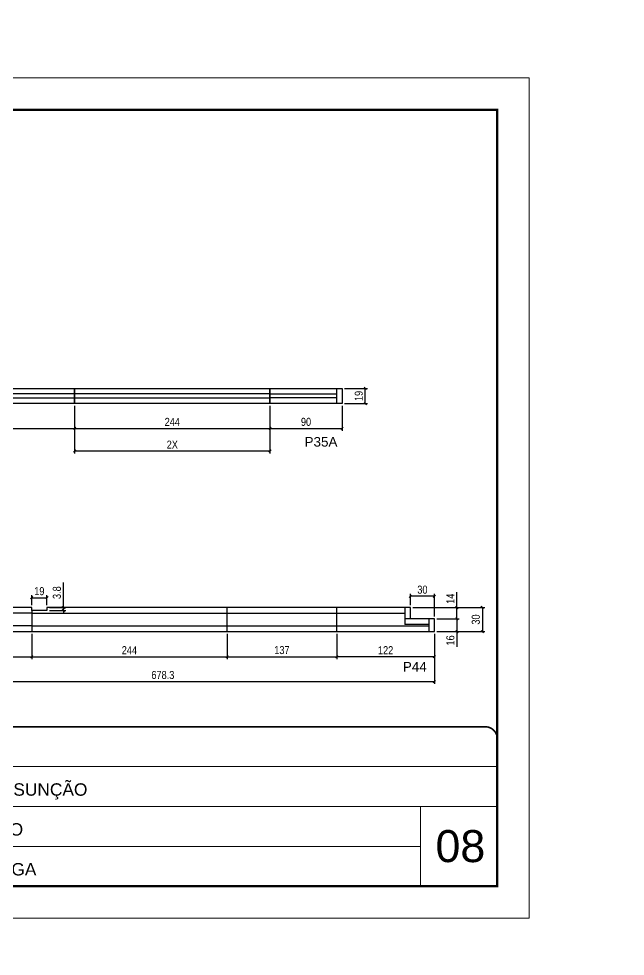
# Model space of a CAD drawing. Extents: x 2216 to 194001, y 226 to 38185.
# Drawn here: x 7832 to 8590, y 2476 to 3647 of the extents above; entities that cross this region are included whole.
import ezdxf

# ---------------------------------------------------------------- set-up
doc = ezdxf.new("R2010")
doc.units = 0
doc.linetypes.add('CONTINUO', pattern=[0])
doc.linetypes.add('DASHED', pattern=[0.75, 0.5, -0.25])
doc.layers.add('00 - FELIPE', color=2, linetype='Continuous', plot=False)
for name, color, linetype in [('5', 5, 'Continuous'), ('COTA', 241, 'Continuous'), ('Painéis', 200, 'Continuous'), ('SARR_2.2x7', 40, 'Continuous')]:
    doc.layers.add(name, color=color, linetype=linetype)
for name, color, linetype, lineweight in [('CARIMBO', 255, 'Continuous', 9), ('Folhas', 255, 'Continuous', 9), ('Romaneio', 3, 'Continuous', 13), ('SARRAFO DE PRESSAO', 251, 'DASHED', 9)]:
    doc.layers.add(name, color=color, linetype=linetype, lineweight=lineweight)
doc.styles.add('ARIAL', font='arial.ttf')
doc.styles.add('COTA TECNICA', font='techl___.ttf', dxfattribs={"height": 10})
doc.styles.add('COTA TECNICA-50', font='techl___.ttf', dxfattribs={"height": 10})
doc.styles.get("Standard").update_dxf_attribs({"font": 'arial.ttf'})
doc.styles.add('Tecnologia', font='')
doc.styles.get('Tecnologia').set_extended_font_data('Forgotten Futurist')
doc.dimstyles.new('COTA PAINEL-50', dxfattribs={"dimtxt": 10, "dimasz": 3, "dimexe": 3, "dimexo": 3, "dimgap": 3, "dimtad": 1, "dimdec": 1, "dimzin": 12, "dimdsep": 46, "dimtxsty": 'COTA TECNICA-50', "dimblk1": 'OBLIQUE', "dimblk2": 'OBLIQUE', "dimsah": 1, "dimcen": 0.9, "dimclrd": 4, "dimclre": 4, "dimclrt": 240, "dimadec": 1, "dimazin": 3, "dimtfac": 1, "dimtdec": 1, "dimtmove": 0, "dimatfit": 3, "dimfxl": 1, "dimtolj": 1, "dimtzin": 12, "dimarcsym": 0})
doc.dimstyles.new('PAINEL', dxfattribs={"dimtxt": 10, "dimasz": 3, "dimexe": 3, "dimexo": 3, "dimgap": 3, "dimtad": 1, "dimdec": 1, "dimzin": 12, "dimdsep": 46, "dimtxsty": 'COTA TECNICA', "dimblk1": 'OBLIQUE', "dimblk2": 'OBLIQUE', "dimsah": 1, "dimcen": 0.9, "dimclrd": 4, "dimclre": 4, "dimclrt": 240, "dimadec": 1, "dimazin": 3, "dimtfac": 1, "dimtdec": 1, "dimtmove": 0, "dimatfit": 3, "dimfxl": 1, "dimtolj": 1, "dimtzin": 12, "dimarcsym": 0})

# ---------------------------------------------------------------- blocks, each defined once
blk = doc.blocks.new('9999999999')
at = {"color": 30, "linetype": 'CONTINUO'}
for p, q in [((98564.6, 34230.2), (98564.6, 34429.4)), ((98564.6, 34379.6), (99584, 34379.6)), ((98564.6, 34329.8), (99488, 34329.8)), ((99584, 34329.8), (99488, 34329.8)), ((99488, 34329.8), (99488, 34230.2)), ((98564.6, 34280), (99488, 34280))]:
    blk.add_line(p, q, dxfattribs=at)
at = {"color": 30, "linetype": 'CONTINUO', "const_width": 2}
blk.add_lwpolyline([(99584, 34230.2), (99584, 34414.4, 0.414214), (99569, 34429.4), (98229, 34429.4, 0.414214), (98214, 34414.4), (98214, 34245.2, 0.414214), (98229, 34230.2), (99584, 34230.2)], format="xyb", dxfattribs=at)
at = {"layer": 'Folhas'}
blk.add_lwpolyline([(98139, 34190.2), (99624, 34190.2), (99624, 35240.2), (98139, 35240.2)], close=True, dxfattribs=at)
at = {"layer": 'Folhas', "color": 30, "const_width": 3}
blk.add_lwpolyline([(98214, 34230.2), (99584, 34230.2), (99584, 35200.2), (98214, 35200.2)], close=True, dxfattribs=at)
at = {"color": 7, "linetype": 'Continuous', "ltscale": 5, "style": 'ARIAL'}
for s, height, p in [('ROCONTEC', 15.48, (98837.7, 34393.1)), ('HOSPITAL ASSUNÇÃO', 15.483, (98837.7, 34343.3)), ('3° PAVIMENTO', 15.483, (98837.7, 34293.5)), ('NOVA SISTEMAS CONSTRUTIVOS', 11.059, (98263.2, 34267.2)), ('FUNDO DE VIGA', 15.483, (98837.7, 34243.7))]:
    blk.add_text(s, height=height, dxfattribs=at).set_placement(p)
at = {"layer": 'Folhas', "color": 7, "style": 'Tecnologia', "width": 1.5}
for s, p in [('CLIENTE:', (98573.7, 34397.2)), ('OBRA:', (98573.7, 34347.3)), ('PAVIMENTO:', (98573.7, 34297.5)), ('PROJETO:', (98573.7, 34247.7))]:
    blk.add_text(s, height=14, dxfattribs=at).set_placement(p)
blk = doc.blocks.new('_Oblique')
at = {"color": 0, "linetype": 'ByBlock', "lineweight": -2}
blk.add_line((-0.5, -0.5), (0.5, 0.5), dxfattribs=at)
blk = doc.blocks.new('*D105')
at = {"layer": 'COTA', "color": 4, "linetype": 'ByBlock', "lineweight": -2, "transparency": 16777216}
for p, q in [((8229.2, 2878.4), (8229.2, 2847)), ((8351.2, 2878.4), (8351.2, 2847)), ((8351.2, 2850), (8229.2, 2850))]:
    blk.add_line(p, q, dxfattribs=at)
at = {"layer": 'Defpoints', "color": 0, "linetype": 'ByBlock', "transparency": 16777216}
for p in [(8229.2, 2881.4), (8351.2, 2881.4), (8229.2, 2850)]:
    blk.add_point(p, dxfattribs=at)
at = {"layer": 'COTA', "color": 4, "linetype": 'ByBlock', "lineweight": -2, "transparency": 16777216, "xscale": 3, "yscale": 3, "zscale": 3, "rotation": 180}
blk.add_blockref('_Oblique', (8229.2, 2850), dxfattribs=at)
at = {"layer": 'COTA', "color": 4, "linetype": 'ByBlock', "lineweight": -2, "transparency": 16777216, "xscale": 3, "yscale": 3, "zscale": 3}
blk.add_blockref('_Oblique', (8351.2, 2850), dxfattribs=at)
at = {"layer": 'COTA', "color": 240, "linetype": 'ByBlock', "transparency": 16777216, "insert": (8290.2, 2858.1), "char_height": 10, "attachment_point": 5, "style": 'COTA TECNICA-50'}
blk.add_mtext('\\A1;122', dxfattribs=at)
blk = doc.blocks.new('*D106')
at = {"layer": 'COTA', "color": 4, "linetype": 'ByBlock', "lineweight": -2, "transparency": 16777216}
for p, q in [((8324.2, 2911.4), (8414.1, 2911.4)), ((8411.1, 2911.4), (8411.1, 2881.4)), ((8354.2, 2881.4), (8414.1, 2881.4))]:
    blk.add_line(p, q, dxfattribs=at)
at = {"layer": 'Defpoints', "color": 0, "linetype": 'ByBlock', "transparency": 16777216}
for p in [(8321.2, 2911.4), (8351.2, 2881.4), (8411.1, 2881.4)]:
    blk.add_point(p, dxfattribs=at)
at = {"layer": 'COTA', "color": 4, "linetype": 'ByBlock', "lineweight": -2, "transparency": 16777216, "xscale": 3, "yscale": 3, "zscale": 3}
for p, rotation in [((8411.1, 2911.4), 90), ((8411.1, 2881.4), 270)]:
    blk.add_blockref('_Oblique', p, dxfattribs=dict(at, rotation=rotation))
at = {"layer": 'COTA', "color": 240, "linetype": 'ByBlock', "transparency": 16777216, "insert": (8402.9, 2896.4), "char_height": 10, "attachment_point": 5, "rotation": 90, "style": 'COTA TECNICA-50'}
blk.add_mtext('\\A1;30', dxfattribs=at)
blk = doc.blocks.new('*D198')
at = {"layer": 'COTA', "color": 4, "linetype": 'ByBlock', "lineweight": -2, "transparency": 16777216}
for p, q in [((8145.8, 3163.2), (8145.8, 3132.2)), ((8235.8, 3163.2), (8235.8, 3132.2)), ((8145.8, 3135.2), (8235.8, 3135.2))]:
    blk.add_line(p, q, dxfattribs=at)
at = {"layer": 'Defpoints', "color": 0, "linetype": 'ByBlock', "transparency": 16777216}
for p in [(8145.8, 3166.2), (8235.8, 3166.2), (8235.8, 3135.2)]:
    blk.add_point(p, dxfattribs=at)
at = {"layer": 'COTA', "color": 4, "linetype": 'ByBlock', "lineweight": -2, "transparency": 16777216, "xscale": 3, "yscale": 3, "zscale": 3, "rotation": 180}
blk.add_blockref('_Oblique', (8145.8, 3135.2), dxfattribs=at)
at = {"layer": 'COTA', "color": 4, "linetype": 'ByBlock', "lineweight": -2, "transparency": 16777216, "xscale": 3, "yscale": 3, "zscale": 3}
blk.add_blockref('_Oblique', (8235.8, 3135.2), dxfattribs=at)
at = {"layer": 'COTA', "color": 240, "linetype": 'ByBlock', "transparency": 16777216, "insert": (8190.8, 3143.3), "char_height": 10, "attachment_point": 5, "style": 'COTA TECNICA-50'}
blk.add_mtext('\\A1;90', dxfattribs=at)
blk = doc.blocks.new('*D199')
at = {"layer": 'Defpoints', "color": 0, "linetype": 'ByBlock', "transparency": 16777216}
for p in [(7657.8, 3166.2), (7901.8, 3166.2), (7901.8, 3135.2)]:
    blk.add_point(p, dxfattribs=at)
at = {"layer": 'Romaneio', "color": 4, "linetype": 'ByBlock', "lineweight": -2, "transparency": 16777216}
for p, q in [((7657.8, 3163.2), (7657.8, 3132.2)), ((7901.8, 3163.2), (7901.8, 3132.2)), ((7657.8, 3135.2), (7901.8, 3135.2))]:
    blk.add_line(p, q, dxfattribs=at)
at = {"layer": 'Romaneio', "color": 4, "linetype": 'ByBlock', "lineweight": -2, "transparency": 16777216, "xscale": 3, "yscale": 3, "zscale": 3, "rotation": 180}
blk.add_blockref('_Oblique', (7657.8, 3135.2), dxfattribs=at)
at = {"layer": 'Romaneio', "color": 4, "linetype": 'ByBlock', "lineweight": -2, "transparency": 16777216, "xscale": 3, "yscale": 3, "zscale": 3}
blk.add_blockref('_Oblique', (7901.8, 3135.2), dxfattribs=at)
at = {"layer": 'Romaneio', "color": 240, "linetype": 'ByBlock', "transparency": 16777216, "insert": (7779.8, 3143.3), "char_height": 10, "attachment_point": 5, "style": 'COTA TECNICA-50'}
blk.add_mtext('\\A1;244', dxfattribs=at)
blk = doc.blocks.new('*D64')
at = {"layer": 'Defpoints', "color": 0, "linetype": 'ByBlock', "transparency": 16777216}
for p in [(7901.8, 3166.2), (8145.8, 3166.2), (8145.8, 3135.2)]:
    blk.add_point(p, dxfattribs=at)
at = {"layer": 'Romaneio', "color": 4, "linetype": 'ByBlock', "lineweight": -2, "transparency": 16777216}
for p, q in [((7901.8, 3163.2), (7901.8, 3132.2)), ((8145.8, 3163.2), (8145.8, 3132.2)), ((7901.8, 3135.2), (8145.8, 3135.2))]:
    blk.add_line(p, q, dxfattribs=at)
at = {"layer": 'Romaneio', "color": 4, "linetype": 'ByBlock', "lineweight": -2, "transparency": 16777216, "xscale": 3, "yscale": 3, "zscale": 3, "rotation": 180}
blk.add_blockref('_Oblique', (7901.8, 3135.2), dxfattribs=at)
at = {"layer": 'Romaneio', "color": 4, "linetype": 'ByBlock', "lineweight": -2, "transparency": 16777216, "xscale": 3, "yscale": 3, "zscale": 3}
blk.add_blockref('_Oblique', (8145.8, 3135.2), dxfattribs=at)
at = {"layer": 'Romaneio', "color": 240, "linetype": 'ByBlock', "transparency": 16777216, "insert": (8023.8, 3143.3), "char_height": 10, "attachment_point": 5, "style": 'COTA TECNICA-50'}
blk.add_mtext('\\A1;244', dxfattribs=at)
blk = doc.blocks.new('*D65')
at = {"layer": 'COTA', "color": 4, "linetype": 'ByBlock', "lineweight": -2, "transparency": 16777216}
for p, q in [((7901.8, 3163.2), (7901.8, 3103.9)), ((8145.8, 3163.2), (8145.8, 3103.9)), ((8145.8, 3106.9), (7901.8, 3106.9))]:
    blk.add_line(p, q, dxfattribs=at)
at = {"layer": 'Defpoints', "color": 0, "linetype": 'ByBlock', "transparency": 16777216}
for p in [(7901.8, 3166.2), (8145.8, 3166.2), (7901.8, 3106.9)]:
    blk.add_point(p, dxfattribs=at)
at = {"layer": 'COTA', "color": 4, "linetype": 'ByBlock', "lineweight": -2, "transparency": 16777216, "xscale": 3, "yscale": 3, "zscale": 3, "rotation": 180}
blk.add_blockref('_Oblique', (7901.8, 3106.9), dxfattribs=at)
at = {"layer": 'COTA', "color": 4, "linetype": 'ByBlock', "lineweight": -2, "transparency": 16777216, "xscale": 3, "yscale": 3, "zscale": 3}
blk.add_blockref('_Oblique', (8145.8, 3106.9), dxfattribs=at)
at = {"layer": 'COTA', "color": 240, "linetype": 'ByBlock', "transparency": 16777216, "insert": (8023.8, 3114.9), "char_height": 10, "attachment_point": 5, "style": 'COTA TECNICA-50'}
blk.add_mtext('\\A1;2X', dxfattribs=at)
blk = doc.blocks.new('*D37')
at = {"layer": 'Defpoints', "color": 0, "linetype": 'ByBlock', "transparency": 16777216}
for p in [(7848.2, 2881.4), (8092.2, 2881.4), (8092.2, 2850)]:
    blk.add_point(p, dxfattribs=at)
at = {"layer": 'Romaneio', "color": 4, "linetype": 'ByBlock', "lineweight": -2, "transparency": 16777216}
for p, q in [((7848.2, 2878.4), (7848.2, 2847)), ((8092.2, 2878.4), (8092.2, 2847)), ((7848.2, 2850), (8092.2, 2850))]:
    blk.add_line(p, q, dxfattribs=at)
at = {"layer": 'Romaneio', "color": 4, "linetype": 'ByBlock', "lineweight": -2, "transparency": 16777216, "xscale": 3, "yscale": 3, "zscale": 3, "rotation": 180}
blk.add_blockref('_Oblique', (7848.2, 2850), dxfattribs=at)
at = {"layer": 'Romaneio', "color": 4, "linetype": 'ByBlock', "lineweight": -2, "transparency": 16777216, "xscale": 3, "yscale": 3, "zscale": 3}
blk.add_blockref('_Oblique', (8092.2, 2850), dxfattribs=at)
at = {"layer": 'Romaneio', "color": 240, "linetype": 'ByBlock', "transparency": 16777216, "insert": (7970.2, 2858.1), "char_height": 10, "attachment_point": 5, "style": 'COTA TECNICA-50'}
blk.add_mtext('\\A1;244', dxfattribs=at)
blk = doc.blocks.new('*D38')
at = {"layer": 'COTA', "color": 4, "linetype": 'ByBlock', "lineweight": -2, "transparency": 16777216}
for p, q in [((7672.9, 2878.4), (7672.9, 2847)), ((7848.2, 2878.4), (7848.2, 2847)), ((7672.9, 2850), (7848.2, 2850))]:
    blk.add_line(p, q, dxfattribs=at)
at = {"layer": 'Defpoints', "color": 0, "linetype": 'ByBlock', "transparency": 16777216}
for p in [(7672.9, 2881.4), (7848.2, 2881.4), (7848.2, 2850)]:
    blk.add_point(p, dxfattribs=at)
at = {"layer": 'COTA', "color": 4, "linetype": 'ByBlock', "lineweight": -2, "transparency": 16777216, "xscale": 3, "yscale": 3, "zscale": 3, "rotation": 180}
blk.add_blockref('_Oblique', (7672.9, 2850), dxfattribs=at)
at = {"layer": 'COTA', "color": 4, "linetype": 'ByBlock', "lineweight": -2, "transparency": 16777216, "xscale": 3, "yscale": 3, "zscale": 3}
blk.add_blockref('_Oblique', (7848.2, 2850), dxfattribs=at)
at = {"layer": 'COTA', "color": 240, "linetype": 'ByBlock', "transparency": 16777216, "insert": (7760.5, 2858.2), "char_height": 10, "attachment_point": 5, "style": 'COTA TECNICA-50'}
blk.add_mtext('\\A1;175.3', dxfattribs=at)
blk = doc.blocks.new('*D161')
at = {"layer": 'COTA', "color": 4, "linetype": 'ByBlock', "lineweight": -2, "transparency": 16777216}
for p, q in [((8092.2, 2878.4), (8092.2, 2847)), ((8229.2, 2878.4), (8229.2, 2847)), ((8092.2, 2850), (8229.2, 2850))]:
    blk.add_line(p, q, dxfattribs=at)
at = {"layer": 'Defpoints', "color": 0, "linetype": 'ByBlock', "transparency": 16777216}
for p in [(8092.2, 2881.4), (8229.2, 2881.4), (8229.2, 2850)]:
    blk.add_point(p, dxfattribs=at)
at = {"layer": 'COTA', "color": 4, "linetype": 'ByBlock', "lineweight": -2, "transparency": 16777216, "xscale": 3, "yscale": 3, "zscale": 3, "rotation": 180}
blk.add_blockref('_Oblique', (8092.2, 2850), dxfattribs=at)
at = {"layer": 'COTA', "color": 4, "linetype": 'ByBlock', "lineweight": -2, "transparency": 16777216, "xscale": 3, "yscale": 3, "zscale": 3}
blk.add_blockref('_Oblique', (8229.2, 2850), dxfattribs=at)
at = {"layer": 'COTA', "color": 240, "linetype": 'ByBlock', "transparency": 16777216, "insert": (8160.7, 2858.2), "char_height": 10, "attachment_point": 5, "style": 'COTA TECNICA-50'}
blk.add_mtext('\\A1;137', dxfattribs=at)
blk = doc.blocks.new('*D162')
at = {"layer": 'COTA', "color": 4, "linetype": 'ByBlock', "lineweight": -2, "transparency": 16777216}
for p, q in [((8354.2, 2897.4), (8382.3, 2897.4)), ((8379.3, 2897.4), (8379.3, 2881.4)), ((8354.2, 2881.4), (8382.3, 2881.4)), ((8379.3, 2881.4), (8379.3, 2862.3))]:
    blk.add_line(p, q, dxfattribs=at)
at = {"layer": 'Defpoints', "color": 0, "linetype": 'ByBlock', "transparency": 16777216}
for p in [(8351.2, 2897.4), (8351.2, 2881.4), (8379.3, 2881.4)]:
    blk.add_point(p, dxfattribs=at)
at = {"layer": 'COTA', "color": 4, "linetype": 'ByBlock', "lineweight": -2, "transparency": 16777216, "xscale": 3, "yscale": 3, "zscale": 3}
for p, rotation in [((8379.3, 2897.4), 90), ((8379.3, 2881.4), 270)]:
    blk.add_blockref('_Oblique', p, dxfattribs=dict(at, rotation=rotation))
at = {"layer": 'COTA', "color": 240, "linetype": 'ByBlock', "transparency": 16777216, "insert": (8371.2, 2870.3), "char_height": 10, "attachment_point": 5, "rotation": 90, "style": 'COTA TECNICA-50'}
blk.add_mtext('\\A1;16', dxfattribs=at)
blk = doc.blocks.new('*D39')
at = {"layer": 'COTA', "color": 4, "linetype": 'ByBlock', "lineweight": -2, "transparency": 16777216}
for p, q in [((8379.3, 2911.4), (8379.3, 2930.5)), ((8324.2, 2911.4), (8382.3, 2911.4)), ((8379.3, 2897.4), (8379.3, 2911.4)), ((8354.2, 2897.4), (8382.3, 2897.4))]:
    blk.add_line(p, q, dxfattribs=at)
at = {"layer": 'Defpoints', "color": 0, "linetype": 'ByBlock', "transparency": 16777216}
for p in [(8321.2, 2911.4), (8379.3, 2911.4), (8351.2, 2897.4)]:
    blk.add_point(p, dxfattribs=at)
at = {"layer": 'COTA', "color": 4, "linetype": 'ByBlock', "lineweight": -2, "transparency": 16777216, "xscale": 3, "yscale": 3, "zscale": 3}
for p, rotation in [((8379.3, 2911.4), 90), ((8379.3, 2897.4), 270)]:
    blk.add_blockref('_Oblique', p, dxfattribs=dict(at, rotation=rotation))
at = {"layer": 'COTA', "color": 240, "linetype": 'ByBlock', "transparency": 16777216, "insert": (8371.2, 2922.4), "char_height": 10, "attachment_point": 5, "rotation": 90, "style": 'COTA TECNICA-50'}
blk.add_mtext('\\A1;14', dxfattribs=at)
blk = doc.blocks.new('*D40')
at = {"layer": 'COTA', "color": 4, "linetype": 'ByBlock', "lineweight": -2, "transparency": 16777216}
for p, q in [((8321.2, 2914.4), (8321.2, 2928.5)), ((8351.2, 2900.4), (8351.2, 2928.5)), ((8351.2, 2925.5), (8321.2, 2925.5))]:
    blk.add_line(p, q, dxfattribs=at)
at = {"layer": 'Defpoints', "color": 0, "linetype": 'ByBlock', "transparency": 16777216}
for p in [(8321.2, 2925.5), (8321.2, 2911.4), (8351.2, 2897.4)]:
    blk.add_point(p, dxfattribs=at)
at = {"layer": 'COTA', "color": 4, "linetype": 'ByBlock', "lineweight": -2, "transparency": 16777216, "xscale": 3, "yscale": 3, "zscale": 3, "rotation": 180}
blk.add_blockref('_Oblique', (8321.2, 2925.5), dxfattribs=at)
at = {"layer": 'COTA', "color": 4, "linetype": 'ByBlock', "lineweight": -2, "transparency": 16777216, "xscale": 3, "yscale": 3, "zscale": 3}
blk.add_blockref('_Oblique', (8351.2, 2925.5), dxfattribs=at)
at = {"layer": 'COTA', "color": 240, "linetype": 'ByBlock', "transparency": 16777216, "insert": (8336.2, 2933.7), "char_height": 10, "attachment_point": 5, "style": 'COTA TECNICA-50'}
blk.add_mtext('\\A1;30', dxfattribs=at)
blk = doc.blocks.new('*D164')
at = {"layer": 'COTA', "color": 4, "linetype": 'ByBlock', "lineweight": -2, "transparency": 16777216}
for p, q in [((7848.2, 2914.4), (7848.2, 2926.7)), ((7848.2, 2923.7), (7867.2, 2923.7)), ((7867.2, 2914.4), (7867.2, 2926.7))]:
    blk.add_line(p, q, dxfattribs=at)
at = {"layer": 'Defpoints', "color": 0, "linetype": 'ByBlock', "transparency": 16777216}
for p in [(7867.2, 2923.7), (7848.2, 2911.4), (7867.2, 2911.4)]:
    blk.add_point(p, dxfattribs=at)
at = {"layer": 'COTA', "color": 4, "linetype": 'ByBlock', "lineweight": -2, "transparency": 16777216, "xscale": 3, "yscale": 3, "zscale": 3, "rotation": 180}
blk.add_blockref('_Oblique', (7848.2, 2923.7), dxfattribs=at)
at = {"layer": 'COTA', "color": 4, "linetype": 'ByBlock', "lineweight": -2, "transparency": 16777216, "xscale": 3, "yscale": 3, "zscale": 3}
blk.add_blockref('_Oblique', (7867.2, 2923.7), dxfattribs=at)
at = {"layer": 'COTA', "color": 240, "linetype": 'ByBlock', "transparency": 16777216, "insert": (7857.7, 2931.8), "char_height": 10, "attachment_point": 5, "style": 'COTA TECNICA-50'}
blk.add_mtext('\\A1;19', dxfattribs=at)
blk = doc.blocks.new('*D165')
at = {"layer": 'COTA', "color": 4, "linetype": 'ByBlock', "lineweight": -2, "transparency": 16777216}
for p, q in [((7887.8, 2911.4), (7887.8, 2942.7)), ((7870.2, 2911.4), (7890.8, 2911.4)), ((7870.2, 2907.6), (7890.8, 2907.6)), ((7887.8, 2907.6), (7887.8, 2911.4)), ((7887.8, 2907.6), (7887.8, 2904.6))]:
    blk.add_line(p, q, dxfattribs=at)
at = {"layer": 'Defpoints', "color": 0, "linetype": 'ByBlock', "transparency": 16777216}
for p in [(7867.2, 2911.4), (7867.2, 2907.6), (7887.8, 2911.4)]:
    blk.add_point(p, dxfattribs=at)
at = {"layer": 'COTA', "color": 4, "linetype": 'ByBlock', "lineweight": -2, "transparency": 16777216, "xscale": 3, "yscale": 3, "zscale": 3}
for p, rotation in [((7887.8, 2911.4), 270), ((7887.8, 2907.6), 90)]:
    blk.add_blockref('_Oblique', p, dxfattribs=dict(at, rotation=rotation))
at = {"layer": 'COTA', "color": 240, "linetype": 'ByBlock', "transparency": 16777216, "insert": (7879.6, 2930), "char_height": 10, "attachment_point": 5, "rotation": 90, "style": 'COTA TECNICA-50'}
blk.add_mtext('\\A1;3.8', dxfattribs=at)
blk = doc.blocks.new('*D78')
at = {"layer": 'COTA', "color": 4, "linetype": 'ByBlock', "lineweight": -2, "transparency": 16777216}
for p, q in [((8238.8, 3185.2), (8267.8, 3185.2)), ((8264.8, 3166.2), (8264.8, 3185.2)), ((8238.8, 3166.2), (8267.8, 3166.2))]:
    blk.add_line(p, q, dxfattribs=at)
at = {"layer": 'Defpoints', "color": 0, "linetype": 'ByBlock', "transparency": 16777216}
for p in [(8235.8, 3185.2), (8264.8, 3185.2), (8235.8, 3166.2)]:
    blk.add_point(p, dxfattribs=at)
at = {"layer": 'COTA', "color": 4, "linetype": 'ByBlock', "lineweight": -2, "transparency": 16777216, "xscale": 3, "yscale": 3, "zscale": 3}
for p, rotation in [((8264.8, 3185.2), 90), ((8264.8, 3166.2), 270)]:
    blk.add_blockref('_Oblique', p, dxfattribs=dict(at, rotation=rotation))
at = {"layer": 'COTA', "color": 240, "linetype": 'ByBlock', "transparency": 16777216, "insert": (8256.7, 3175.7), "char_height": 10, "attachment_point": 5, "rotation": 90, "style": 'COTA TECNICA-50'}
blk.add_mtext('\\A1;19', dxfattribs=at)
blk = doc.blocks.new('*D227')
at = {"layer": '00 - FELIPE', "color": 4, "lineweight": -2, "transparency": 16777216}
for p, q in [((7672.9, 2878.4), (7672.9, 2815.9)), ((8351.2, 2878.4), (8351.2, 2815.9)), ((7672.9, 2818.9), (8351.2, 2818.9))]:
    blk.add_line(p, q, dxfattribs=at)
at = {"layer": 'Defpoints', "color": 0, "transparency": 16777216}
for p in [(7672.9, 2881.4), (8351.2, 2881.4), (8351.2, 2818.9)]:
    blk.add_point(p, dxfattribs=at)
at = {"layer": '00 - FELIPE', "color": 4, "lineweight": -2, "transparency": 16777216, "xscale": 3, "yscale": 3, "zscale": 3, "rotation": 180}
blk.add_blockref('_Oblique', (7672.9, 2818.9), dxfattribs=at)
at = {"layer": '00 - FELIPE', "color": 4, "lineweight": -2, "transparency": 16777216, "xscale": 3, "yscale": 3, "zscale": 3}
blk.add_blockref('_Oblique', (8351.2, 2818.9), dxfattribs=at)
at = {"layer": '00 - FELIPE', "color": 240, "transparency": 16777216, "insert": (8012, 2827.1), "char_height": 10, "attachment_point": 5, "style": 'COTA TECNICA'}
blk.add_mtext('\\A1;678.3', dxfattribs=at)
blk = doc.blocks.new('*D240')
at = {"layer": '00 - FELIPE', "color": 4, "lineweight": -2, "transparency": 16777216}
for p, q in [((4670.3, 1925.6), (4670.3, 1893.9)), ((4715.3, 1925.6), (4715.3, 1893.9)), ((4670.3, 1896.9), (4715.3, 1896.9))]:
    blk.add_line(p, q, dxfattribs=at)
at = {"layer": 'Defpoints', "color": 0, "linetype": 'ByBlock', "transparency": 16777216}
for p in [(193755.2, 38185), (193999.2, 38185), (193999.2, 38154)]:
    blk.add_point(p, dxfattribs=at)
at = {"layer": 'Defpoints', "color": 0, "transparency": 16777216}
for p in [(4670.3, 1928.6), (4715.3, 1928.6), (4715.3, 1896.9)]:
    blk.add_point(p, dxfattribs=at)
at = {"layer": 'Romaneio', "color": 4, "linetype": 'ByBlock', "lineweight": -2, "transparency": 16777216}
for p, q in [((193755.2, 38182), (193755.2, 38151)), ((193999.2, 38182), (193999.2, 38151)), ((193755.2, 38154), (193999.2, 38154))]:
    blk.add_line(p, q, dxfattribs=at)
at = {"layer": '00 - FELIPE', "color": 4, "lineweight": -2, "transparency": 16777216, "xscale": 3, "yscale": 3, "zscale": 3, "rotation": 180}
blk.add_blockref('_Oblique', (4670.3, 1896.9), dxfattribs=at)
at = {"layer": '00 - FELIPE', "color": 4, "lineweight": -2, "transparency": 16777216, "xscale": 3, "yscale": 3, "zscale": 3}
blk.add_blockref('_Oblique', (4715.3, 1896.9), dxfattribs=at)
at = {"layer": 'Romaneio', "color": 4, "linetype": 'ByBlock', "lineweight": -2, "transparency": 16777216, "xscale": 3, "yscale": 3, "zscale": 3, "rotation": 180}
blk.add_blockref('_Oblique', (193755.2, 38154), dxfattribs=at)
at = {"layer": 'Romaneio', "color": 4, "linetype": 'ByBlock', "lineweight": -2, "transparency": 16777216, "xscale": 3, "yscale": 3, "zscale": 3}
blk.add_blockref('_Oblique', (193999.2, 38154), dxfattribs=at)
at = {"layer": '00 - FELIPE', "color": 240, "transparency": 16777216, "insert": (4692.8, 1905), "char_height": 10, "attachment_point": 5, "style": 'COTA TECNICA'}
blk.add_mtext('\\A1;45', dxfattribs=at)
at = {"layer": 'Romaneio', "color": 240, "linetype": 'ByBlock', "transparency": 16777216, "insert": (193877.2, 38162.1), "char_height": 10, "attachment_point": 5, "style": 'COTA TECNICA-50'}
blk.add_mtext('\\A1;244', dxfattribs=at)
blk = doc.blocks.new('*D241')
at = {"layer": '00 - FELIPE', "color": 4, "lineweight": -2, "transparency": 16777216}
for p, q in [((4715.3, 1925.6), (4715.3, 1893.9)), ((4959.4, 1925.6), (4959.4, 1893.9)), ((4715.3, 1896.9), (4959.4, 1896.9))]:
    blk.add_line(p, q, dxfattribs=at)
at = {"layer": 'Defpoints', "color": 0, "linetype": 'ByBlock', "transparency": 16777216}
for p in [(193755.2, 38185), (193999.2, 38185), (193755.2, 38125.7)]:
    blk.add_point(p, dxfattribs=at)
at = {"layer": 'Defpoints', "color": 0, "transparency": 16777216}
for p in [(4715.3, 1928.6), (4959.4, 1928.6), (4959.4, 1896.9)]:
    blk.add_point(p, dxfattribs=at)
at = {"layer": 'Painéis', "color": 4, "linetype": 'ByBlock', "lineweight": -2, "transparency": 16777216}
for p, q in [((193755.2, 38182), (193755.2, 38122.7)), ((193999.2, 38182), (193999.2, 38122.7)), ((193999.2, 38125.7), (193755.2, 38125.7))]:
    blk.add_line(p, q, dxfattribs=at)
at = {"layer": '00 - FELIPE', "color": 4, "lineweight": -2, "transparency": 16777216, "xscale": 3, "yscale": 3, "zscale": 3, "rotation": 180}
blk.add_blockref('_Oblique', (4715.3, 1896.9), dxfattribs=at)
at = {"layer": '00 - FELIPE', "color": 4, "lineweight": -2, "transparency": 16777216, "xscale": 3, "yscale": 3, "zscale": 3}
blk.add_blockref('_Oblique', (4959.4, 1896.9), dxfattribs=at)
at = {"layer": 'Painéis', "color": 4, "linetype": 'ByBlock', "lineweight": -2, "transparency": 16777216, "xscale": 3, "yscale": 3, "zscale": 3, "rotation": 180}
blk.add_blockref('_Oblique', (193755.2, 38125.7), dxfattribs=at)
at = {"layer": 'Painéis', "color": 4, "linetype": 'ByBlock', "lineweight": -2, "transparency": 16777216, "xscale": 3, "yscale": 3, "zscale": 3}
blk.add_blockref('_Oblique', (193999.2, 38125.7), dxfattribs=at)
at = {"layer": '00 - FELIPE', "color": 240, "transparency": 16777216, "insert": (4837.4, 1905), "char_height": 10, "attachment_point": 5, "style": 'COTA TECNICA'}
blk.add_mtext('\\A1;244', dxfattribs=at)
at = {"layer": 'Painéis', "color": 240, "linetype": 'ByBlock', "transparency": 16777216, "insert": (193877.2, 38133.8), "char_height": 10, "attachment_point": 5, "style": 'COTA TECNICA-50'}
blk.add_mtext('\\A1;2X', dxfattribs=at)

msp = doc.modelspace()

# ---------------------------------------------------------------- linework, layer by layer
at = {"layer": 'Painéis', "linetype": 'ByBlock'}
for p, q in [((7848.15, 2907.58), (7848.15, 2881.35)), ((8092.15, 2881.35), (8092.15, 2911.35)), ((8229.15, 2881.35), (8229.15, 2911.35)), ((8351.16, 2890.35), (8351.15, 2890.35))]:
    msp.add_line(p, q, dxfattribs=at)
at = {"layer": 'Painéis', "linetype": 'Continuous'}
for points in [[(7657.78, 3185.2), (7901.78, 3185.2), (7901.78, 3166.2), (7657.78, 3166.2)], [(7901.78, 3185.2), (8145.78, 3185.2), (8145.78, 3166.2), (7901.78, 3166.2)]]:
    msp.add_lwpolyline(points, close=True, dxfattribs=at)
at = {"layer": 'Painéis', "linetype": 'ByBlock'}
msp.add_lwpolyline([(8145.78, 3185.2), (8235.82, 3185.2), (8235.82, 3166.2), (8145.78, 3166.2)], close=True, dxfattribs=at)
msp.add_lwpolyline([(7672.88, 2881.35), (8351.15, 2881.35), (8351.16, 2897.35), (8321.16, 2897.35), (8321.16, 2911.35), (7867.15, 2911.35), (7867.15, 2907.58), (7848.15, 2907.58), (7848.15, 2911.35), (7690.2, 2911.35), (7672.88, 2881.35)], dxfattribs=at)
at = {"layer": 'SARR_2.2x7', "linetype": 'Continuous'}
for p, q in [((7901.78, 3178.2), (7664.78, 3178.2)), ((8145.78, 3178.2), (7901.78, 3178.2)), ((8145.78, 3178.2), (8228.84, 3178.2)), ((8228.84, 3185.2), (8228.84, 3166.2)), ((7664.78, 3173.2), (7901.78, 3173.2)), ((7901.78, 3173.2), (8145.78, 3173.2)), ((8228.84, 3173.2), (8145.78, 3173.2)), ((7848.15, 2904.35), (7693.16, 2904.35)), ((7848.15, 2904.35), (8092.15, 2904.35)), ((8092.15, 2904.35), (8229.15, 2904.35)), ((8229.15, 2904.35), (8314.16, 2904.35)), ((8314.16, 2911.35), (8314.16, 2890.35)), ((8321.16, 2897.35), (8314.16, 2897.35)), ((8344.16, 2897.35), (8344.16, 2881.35)), ((7848.15, 2888.35), (7683.92, 2888.35)), ((7848.15, 2888.35), (8092.15, 2888.35)), ((8092.15, 2888.35), (8229.15, 2888.35)), ((8229.15, 2888.35), (8344.16, 2888.34)), ((8344.16, 2890.35), (8314.16, 2890.35))]:
    msp.add_line(p, q, dxfattribs=at)

# ---------------------------------------------------------------- block references
at = {"layer": 'SARRAFO DE PRESSAO', "color": 6, "linetype": 'ByBlock'}
msp.add_blockref('9999999999', (-91154.29, -31666.96), dxfattribs=at)

# ---------------------------------------------------------------- texts
at = {"layer": '5', "linetype": 'Continuous'}
for s, p in [('P35A', (8189.03, 3112.39)), ('P44', (8311.76, 2831.39))]:
    msp.add_text(s, height=12, rotation=359.99996, dxfattribs=at).set_placement(p)
at = {"layer": 'CARIMBO', "style": 'ARIAL'}
msp.add_text('08', height=40, dxfattribs=at).set_placement((8352.55, 2593.39))

# ---------------------------------------------------------------- dimensions: what is measured, and where the dimension line sits
at = {"layer": '00 - FELIPE'}
for base, p1, p2, picture, middle in [((4715.34, 1896.92), (4670.34, 1928.59), (4715.34, 1928.59), '*D240', (4692.84, 1905.03)), ((4959.37, 1896.92), (4715.34, 1928.59), (4959.37, 1928.59), '*D241', (4837.36, 1904.99)), ((8351.15, 2818.86), (7672.88, 2881.35), (8351.15, 2881.35), '*D227', (8012.02, 2827.1))]:
    dim = msp.add_linear_dim(base=base, p1=p1, p2=p2, dimstyle='PAINEL', dxfattribs=at)
    dim.commit()
    dim.dimension.update_dxf_attribs({"geometry": picture, "text_midpoint": middle})
at = {"layer": 'COTA', "linetype": 'ByBlock'}
for base, p1, p2, picture, middle in [((8264.79, 3185.2), (8235.82, 3166.2), (8235.82, 3185.2), '*D78', (8256.7, 3175.7)), ((7887.79, 2911.35), (7867.15, 2907.58), (7867.15, 2911.35), '*D165', (7879.55, 2930.05)), ((8379.3, 2911.35), (8351.16, 2897.35), (8321.16, 2911.35), '*D39', (8371.23, 2922.41)), ((8411.09, 2881.35), (8321.16, 2911.35), (8351.15, 2881.35), '*D106', (8402.87, 2896.35)), ((8379.3, 2881.35), (8351.16, 2897.35), (8351.15, 2881.35), '*D162', (8371.2, 2870.35))]:
    dim = msp.add_linear_dim(base=base, p1=p1, p2=p2, angle=90, dimstyle='COTA PAINEL-50', override={"dimarcsym": 1}, dxfattribs=at)
    dim.commit()
    dim.dimension.update_dxf_attribs({"geometry": picture, "text_midpoint": middle})
dim = msp.add_linear_dim(base=(7901.78, 3106.87), p1=(8145.78, 3166.2), p2=(7901.78, 3166.2), text='2X', dimstyle='COTA PAINEL-50', override={"dimarcsym": 1}, dxfattribs=at)
dim.commit()
dim.dimension.update_dxf_attribs({"geometry": '*D65', "text_midpoint": (8023.78, 3114.93)})
for base, p1, p2, picture, middle in [((8235.82, 3135.21), (8145.78, 3166.2), (8235.82, 3166.2), '*D198', (8190.8, 3143.34)), ((8321.16, 2925.48), (8351.16, 2897.35), (8321.16, 2911.35), '*D40', (8336.16, 2933.7)), ((7867.15, 2923.7), (7848.15, 2911.35), (7867.15, 2911.35), '*D164', (7857.65, 2931.79)), ((7848.15, 2849.99), (7672.88, 2881.35), (7848.15, 2881.35), '*D38', (7760.52, 2858.21)), ((8229.15, 2849.99), (8092.15, 2881.35), (8229.15, 2881.35), '*D161', (8160.65, 2858.21)), ((8229.15, 2849.99), (8351.15, 2881.35), (8229.15, 2881.35), '*D105', (8290.15, 2858.05))]:
    dim = msp.add_linear_dim(base=base, p1=p1, p2=p2, dimstyle='COTA PAINEL-50', override={"dimarcsym": 1}, dxfattribs=at)
    dim.commit()
    dim.dimension.update_dxf_attribs({"geometry": picture, "text_midpoint": middle})
at = {"layer": 'Romaneio', "linetype": 'ByBlock'}
for p1, p2, distance, picture, middle in [((7657.78, 3166.2), (7901.78, 3166.2), -30.99, '*D199', (7779.78, 3143.28)), ((7901.78, 3166.2), (8145.78, 3166.2), -30.99, '*D64', (8023.78, 3143.28)), ((7848.15, 2881.35), (8092.15, 2881.35), -31.36, '*D37', (7970.15, 2858.07))]:
    dim = msp.add_aligned_dim(p1=p1, p2=p2, distance=distance, dimstyle='COTA PAINEL-50', override={"dimarcsym": 1}, dxfattribs=at)
    dim.commit()
    dim.dimension.update_dxf_attribs({"geometry": picture, "text_midpoint": middle})

doc.saveas('drawing.dxf')
